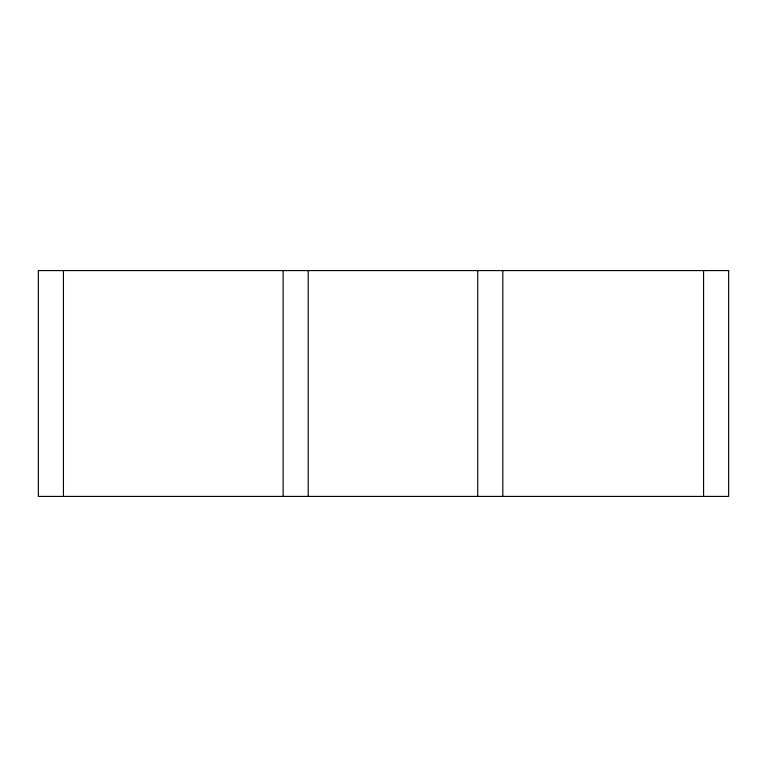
<?xml version="1.0" encoding="UTF-8"?>
<svg xmlns="http://www.w3.org/2000/svg" width="767" height="767" viewBox="0 0 767 767"><rect width="100%" height="100%" fill="white"/><g stroke="black" fill="none" stroke-linecap="round" stroke-linejoin="round"><path stroke-width="1.15" d="M703.56 270.588L703.56 496.412M502.816 270.588L502.816 496.412M477.726 270.588L477.726 496.412M308.219 270.588L308.219 496.412M283.128 270.588L283.128 496.412M63.44 270.588L63.44 496.412M728.65 270.588L38.35 270.588L38.35 496.412L728.65 496.412L728.65 270.588"/></g></svg>
